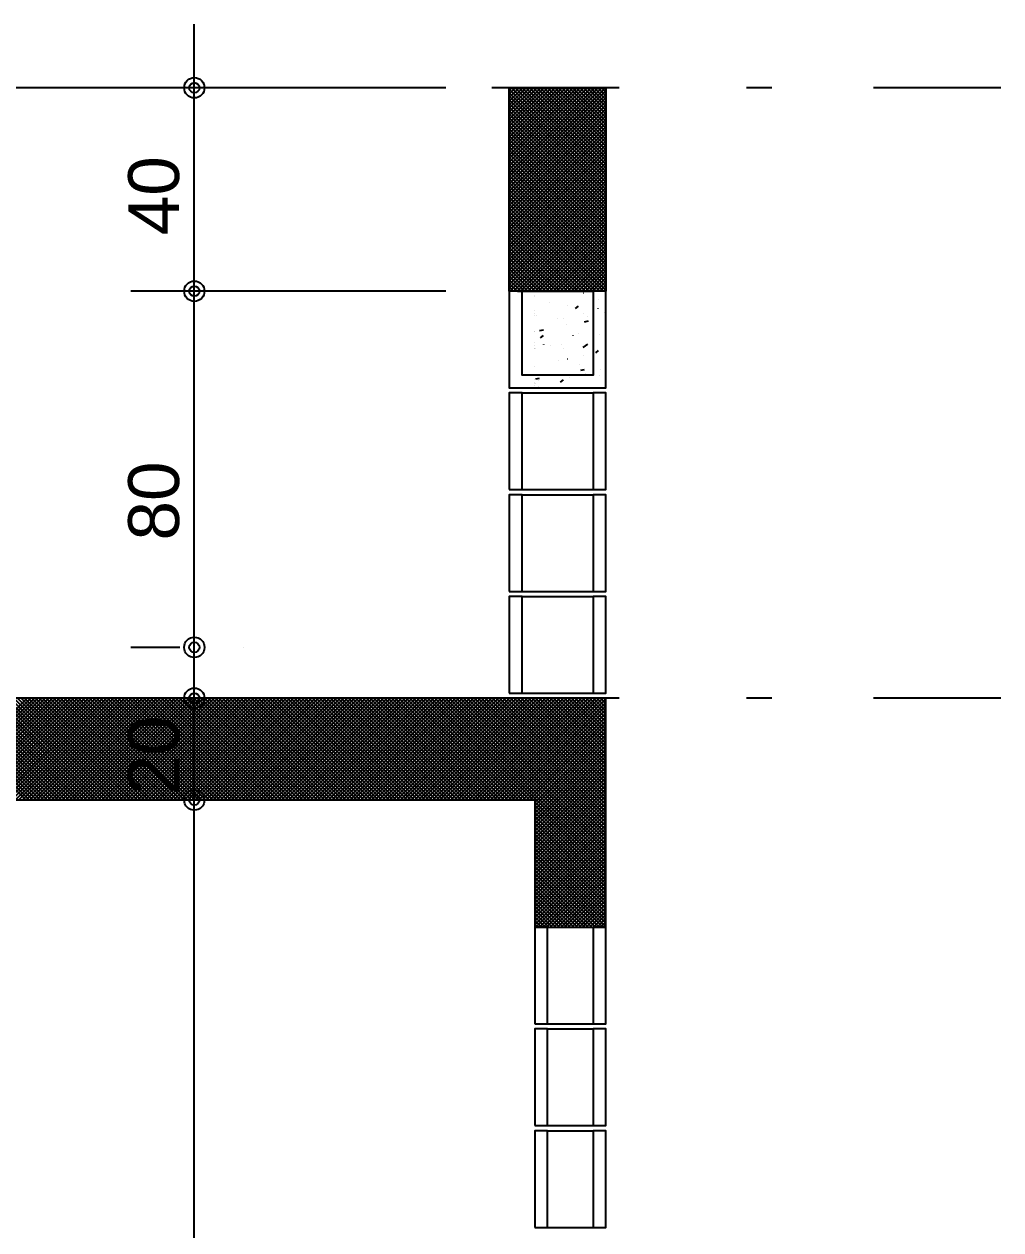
# Model space of a CAD drawing. Extents: x 0 to 119, y 0 to 84.
# Drawn here: x 68.865 to 72.704, y 41.501 to 46.241 of the extents above; entities that cross this region are included whole.
import ezdxf

# ---------------------------------------------------------------- set-up
doc = ezdxf.new("R2010")
doc.units = 0
doc.header["$MEASUREMENT"] = 0
doc.linetypes.add('ESTILO_TQS_0003', pattern=[1.5, 0.5, -0.4, 0.1, -0.5])
for name, color, linetype in [('10', 252, 'CONTINUOUS'), ('29', 9, 'CONTINUOUS'), ('3', 7, 'CONTINUOUS'), ('32', 250, 'CONTINUOUS'), ('6', 178, 'CONTINUOUS')]:
    doc.layers.add(name, color=color, linetype=linetype)
doc.styles.add('TQS_ARIAL', font='arial.ttf')

msp = doc.modelspace()

# ---------------------------------------------------------------- linework, layer by layer
at = {"layer": '10', "color": 252, "linetype": 'Continuous'}
for p, q in [((70.80371, 45.191044), (71.101985, 45.191044)), ((70.821985, 44.811044), (71.101985, 44.811044)), ((70.821985, 44.791044), (71.101985, 44.791044)), ((70.821985, 44.411044), (71.101985, 44.411044)), ((70.821985, 44.391044), (71.101985, 44.391044)), ((70.821985, 44.011044), (71.101985, 44.011044)), ((70.821985, 43.991044), (71.101985, 43.991044)), ((70.821985, 43.611044), (71.101985, 43.611044)), ((70.921985, 42.691044), (71.101985, 42.691044)), ((70.921985, 42.311044), (71.101985, 42.311044)), ((70.921985, 42.291044), (71.101985, 42.291044)), ((70.921985, 41.911044), (71.101985, 41.911044)), ((70.921985, 41.891044), (71.101985, 41.891044)), ((70.921985, 41.511044), (71.101985, 41.511044))]:
    msp.add_line(p, q, dxfattribs=at)
for points in [[(70.821985, 45.191044), (70.771985, 45.191044), (70.771985, 44.811044), (71.151985, 44.811044), (71.151985, 45.191044), (71.101985, 45.191044), (71.101985, 44.861044), (70.821985, 44.861044), (70.821985, 45.191044)], [(70.771985, 44.411044), (70.821985, 44.411044), (70.821985, 44.791044), (70.771985, 44.791044), (70.771985, 44.411044)], [(71.101985, 44.411044), (71.151985, 44.411044), (71.151985, 44.791044), (71.101985, 44.791044), (71.101985, 44.411044)], [(70.771985, 44.011044), (70.821985, 44.011044), (70.821985, 44.391044), (70.771985, 44.391044), (70.771985, 44.011044)], [(71.101985, 44.011044), (71.151985, 44.011044), (71.151985, 44.391044), (71.101985, 44.391044), (71.101985, 44.011044)], [(70.771985, 43.611044), (70.821985, 43.611044), (70.821985, 43.991044), (70.771985, 43.991044), (70.771985, 43.611044)], [(71.101985, 43.611044), (71.151985, 43.611044), (71.151985, 43.991044), (71.101985, 43.991044), (71.101985, 43.611044)], [(70.871985, 42.311044), (70.921985, 42.311044), (70.921985, 42.691044), (70.871985, 42.691044), (70.871985, 42.311044)], [(71.101985, 42.311044), (71.151985, 42.311044), (71.151985, 42.691044), (71.101985, 42.691044), (71.101985, 42.311044)], [(70.871985, 41.911044), (70.921985, 41.911044), (70.921985, 42.291044), (70.871985, 42.291044), (70.871985, 41.911044)], [(71.101985, 41.911044), (71.151985, 41.911044), (71.151985, 42.291044), (71.101985, 42.291044), (71.101985, 41.911044)], [(70.871985, 41.511044), (70.921985, 41.511044), (70.921985, 41.891044), (70.871985, 41.891044), (70.871985, 41.511044)], [(71.101985, 41.511044), (71.151985, 41.511044), (71.151985, 41.891044), (71.101985, 41.891044), (71.101985, 41.511044)]]:
    msp.add_lwpolyline(points, dxfattribs=at)
at = {"layer": '29', "color": 9, "linetype": 'Continuous'}
for p, q in [((70.771985, 45.613126), (71.149903, 45.991044)), ((70.771985, 45.627268), (71.135761, 45.991044)), ((70.771985, 45.64141), (71.121619, 45.991044)), ((70.771985, 45.655553), (71.107477, 45.991044)), ((70.771985, 45.669695), (71.093334, 45.991044)), ((70.771985, 45.683837), (71.079192, 45.991044)), ((70.771985, 45.697979), (71.06505, 45.991044)), ((70.771985, 45.712121), (71.050908, 45.991044)), ((70.771985, 45.726263), (71.036766, 45.991044)), ((70.771985, 45.740405), (71.022624, 45.991044)), ((70.771985, 45.754548), (71.008482, 45.991044)), ((70.771985, 45.76869), (70.994339, 45.991044)), ((70.771985, 45.782832), (70.980197, 45.991044)), ((70.771985, 45.796974), (70.966055, 45.991044)), ((70.771985, 45.811116), (70.951913, 45.991044)), ((70.771985, 45.825258), (70.937771, 45.991044)), ((70.771985, 45.8394), (70.923629, 45.991044)), ((70.771985, 45.853542), (70.909487, 45.991044)), ((70.771985, 45.867685), (70.895345, 45.991044)), ((70.771985, 45.881827), (70.881202, 45.991044)), ((70.771985, 45.895969), (70.86706, 45.991044)), ((70.771985, 45.910111), (70.852918, 45.991044)), ((70.771985, 45.924253), (70.838776, 45.991044)), ((70.771985, 45.938395), (70.824634, 45.991044)), ((70.771985, 45.952537), (70.810492, 45.991044)), ((70.771985, 45.96668), (70.79635, 45.991044)), ((70.771985, 45.980822), (70.782207, 45.991044)), ((70.771985, 45.985486), (71.151985, 45.605486)), ((70.771985, 45.598984), (71.151985, 45.978984)), ((70.78057, 45.991044), (71.151985, 45.619628)), ((70.794712, 45.991044), (71.151985, 45.633771)), ((70.808854, 45.991044), (71.151985, 45.647913)), ((70.822997, 45.991044), (71.151985, 45.662055)), ((70.837139, 45.991044), (71.151985, 45.676197)), ((70.851281, 45.991044), (71.151985, 45.690339)), ((70.865423, 45.991044), (71.151985, 45.704481)), ((70.879565, 45.991044), (71.151985, 45.718623)), ((70.893707, 45.991044), (71.151985, 45.732765)), ((70.907849, 45.991044), (71.151985, 45.746908)), ((70.921992, 45.991044), (71.151985, 45.76105)), ((70.936134, 45.991044), (71.151985, 45.775192)), ((70.950276, 45.991044), (71.151985, 45.789334)), ((70.964418, 45.991044), (71.151985, 45.803476)), ((70.97856, 45.991044), (71.151985, 45.817618)), ((70.992702, 45.991044), (71.151985, 45.83176)), ((71.006844, 45.991044), (71.151985, 45.845903)), ((71.020986, 45.991044), (71.151985, 45.860045)), ((71.035129, 45.991044), (71.151985, 45.874187)), ((71.049271, 45.991044), (71.151985, 45.888329)), ((71.063413, 45.991044), (71.151985, 45.902471)), ((71.077555, 45.991044), (71.151985, 45.916613)), ((71.091697, 45.991044), (71.151985, 45.930755)), ((71.105839, 45.991044), (71.151985, 45.944897)), ((71.119981, 45.991044), (71.151985, 45.95904)), ((71.134124, 45.991044), (71.151985, 45.973182)), ((71.148266, 45.991044), (71.151985, 45.987324)), ((70.771985, 45.971344), (71.151985, 45.591344)), ((70.771985, 45.584842), (71.151985, 45.964842)), ((70.771985, 45.957202), (71.151985, 45.577202)), ((70.771985, 45.5707), (71.151985, 45.9507)), ((70.771985, 45.94306), (71.151985, 45.56306)), ((70.771985, 45.556558), (71.151985, 45.936558)), ((70.771985, 45.928918), (71.151985, 45.548918)), ((70.771985, 45.542416), (71.151985, 45.922416)), ((70.771985, 45.914776), (71.151985, 45.534776)), ((70.771985, 45.528273), (71.151985, 45.908273)), ((70.771985, 45.900633), (71.151985, 45.520633)), ((70.771985, 45.514131), (71.151985, 45.894131)), ((70.771985, 45.886491), (71.151985, 45.506491)), ((70.771985, 45.499989), (71.151985, 45.879989)), ((70.771985, 45.872349), (71.151985, 45.492349)), ((70.771985, 45.485847), (71.151985, 45.865847)), ((70.771985, 45.858207), (71.151985, 45.478207)), ((70.771985, 45.471705), (71.151985, 45.851705)), ((70.771985, 45.844065), (71.151985, 45.464065)), ((70.771985, 45.457563), (71.151985, 45.837563)), ((70.771985, 45.829923), (71.151985, 45.449923)), ((70.771985, 45.443421), (71.151985, 45.823421)), ((70.771985, 45.815781), (71.151985, 45.435781)), ((70.771985, 45.429278), (71.151985, 45.809278)), ((70.771985, 45.801638), (71.151985, 45.421638)), ((70.771985, 45.415136), (71.151985, 45.795136)), ((70.771985, 45.787496), (71.151985, 45.407496)), ((70.771985, 45.400994), (71.151985, 45.780994)), ((70.771985, 45.773354), (71.151985, 45.393354)), ((70.771985, 45.386852), (71.151985, 45.766852)), ((70.771985, 45.759212), (71.151985, 45.379212)), ((70.771985, 45.37271), (71.151985, 45.75271)), ((70.771985, 45.74507), (71.151985, 45.36507)), ((70.771985, 45.358568), (71.151985, 45.738568)), ((70.771985, 45.730928), (71.151985, 45.350928)), ((70.771985, 45.344426), (71.151985, 45.724426)), ((70.771985, 45.716786), (71.151985, 45.336786)), ((70.771985, 45.330283), (71.151985, 45.710283)), ((70.771985, 45.702644), (71.151985, 45.322644)), ((70.771985, 45.316141), (71.151985, 45.696141)), ((70.771985, 45.688501), (71.151985, 45.308501)), ((70.771985, 45.301999), (71.151985, 45.681999)), ((70.771985, 45.674359), (71.151985, 45.294359)), ((70.771985, 45.287857), (71.151985, 45.667857)), ((70.771985, 45.660217), (71.151985, 45.280217)), ((70.771985, 45.273715), (71.151985, 45.653715)), ((70.771985, 45.646075), (71.151985, 45.266075)), ((70.771985, 45.259573), (71.151985, 45.639573)), ((70.771985, 45.631933), (71.151985, 45.251933)), ((70.771985, 45.245431), (71.151985, 45.625431)), ((70.771985, 45.617791), (71.151985, 45.237791)), ((70.771985, 45.231289), (71.151985, 45.611289)), ((70.771985, 45.603649), (71.151985, 45.223649)), ((70.771985, 45.217146), (71.151985, 45.597146)), ((70.771985, 45.589506), (71.151985, 45.209506)), ((70.771985, 45.203004), (71.151985, 45.583004)), ((70.771985, 45.575364), (71.151985, 45.195364)), ((70.771985, 45.561222), (71.142164, 45.191044)), ((70.774167, 45.191044), (71.151985, 45.568862)), ((70.788309, 45.191044), (71.151985, 45.55472)), ((70.771985, 45.54708), (71.128022, 45.191044)), ((70.771985, 45.532938), (71.11388, 45.191044)), ((70.771985, 45.518796), (71.099738, 45.191044)), ((70.771985, 45.504654), (71.085595, 45.191044)), ((70.802451, 45.191044), (71.151985, 45.540578)), ((70.816593, 45.191044), (71.151985, 45.526436)), ((70.830736, 45.191044), (71.151985, 45.512294)), ((70.771985, 45.490511), (71.071453, 45.191044)), ((70.771985, 45.476369), (71.057311, 45.191044)), ((70.771985, 45.462227), (71.043169, 45.191044)), ((70.844878, 45.191044), (71.151985, 45.498151)), ((70.85902, 45.191044), (71.151985, 45.484009)), ((70.873162, 45.191044), (71.151985, 45.469867)), ((70.771985, 45.448085), (71.029027, 45.191044)), ((70.771985, 45.433943), (71.014885, 45.191044)), ((70.771985, 45.419801), (71.000743, 45.191044)), ((70.887304, 45.191044), (71.151985, 45.455725)), ((70.901446, 45.191044), (71.151985, 45.441583)), ((70.915588, 45.191044), (71.151985, 45.427441)), ((70.929731, 45.191044), (71.151985, 45.413299)), ((70.771985, 45.405659), (70.9866, 45.191044)), ((70.771985, 45.391517), (70.972458, 45.191044)), ((70.771985, 45.377374), (70.958316, 45.191044)), ((70.771985, 45.363232), (70.944174, 45.191044)), ((70.943873, 45.191044), (71.151985, 45.399156)), ((70.958015, 45.191044), (71.151985, 45.385014)), ((70.972157, 45.191044), (71.151985, 45.370872)), ((70.771985, 45.34909), (70.930032, 45.191044)), ((70.771985, 45.334948), (70.91589, 45.191044)), ((70.771985, 45.320806), (70.901748, 45.191044)), ((70.986299, 45.191044), (71.151985, 45.35673)), ((71.000441, 45.191044), (71.151985, 45.342588)), ((71.014583, 45.191044), (71.151985, 45.328446)), ((70.771985, 45.306664), (70.887606, 45.191044)), ((70.771985, 45.292522), (70.873463, 45.191044)), ((70.771985, 45.278379), (70.859321, 45.191044)), ((71.028725, 45.191044), (71.151985, 45.314304)), ((71.042868, 45.191044), (71.151985, 45.300162)), ((71.05701, 45.191044), (71.151985, 45.286019)), ((71.071152, 45.191044), (71.151985, 45.271877)), ((70.771985, 45.264237), (70.845179, 45.191044)), ((70.771985, 45.250095), (70.831037, 45.191044)), ((70.771985, 45.235953), (70.816895, 45.191044)), ((70.771985, 45.221811), (70.802753, 45.191044)), ((71.085294, 45.191044), (71.151985, 45.257735)), ((71.099436, 45.191044), (71.151985, 45.243593)), ((71.113578, 45.191044), (71.151985, 45.229451)), ((70.771985, 45.207669), (70.788611, 45.191044)), ((70.771985, 45.193527), (70.774468, 45.191044)), ((70.871985, 45.17298), (70.871985, 45.17298)), ((71.06421, 45.184516), (71.064243, 45.184764)), ((71.12772, 45.191044), (71.151985, 45.215309)), ((71.141863, 45.191044), (71.151985, 45.201167)), ((70.871985, 45.170503), (70.871985, 45.170503)), ((70.871985, 45.170503), (70.871985, 45.170503)), ((70.871985, 45.170503), (70.871985, 45.170503)), ((70.929538, 45.144905), (70.92957, 45.145153)), ((70.999576, 45.133739), (70.999728, 45.133937)), ((71.032115, 45.122869), (71.043606, 45.132511)), ((71.123262, 45.157634), (71.123506, 45.157688)), ((70.871985, 45.113946), (70.871985, 45.113946)), ((70.871985, 45.113946), (70.871985, 45.113946)), ((70.871985, 45.101928), (70.871985, 45.101928)), ((70.871985, 45.101928), (70.871985, 45.101928)), ((70.871985, 45.101928), (70.871985, 45.101928)), ((70.871985, 45.09397), (70.871985, 45.09397)), ((70.871985, 45.09397), (70.871985, 45.09397)), ((70.879786, 45.09431), (70.880036, 45.094321)), ((70.961148, 45.083658), (70.9613, 45.083857)), ((70.986236, 45.083908), (70.986269, 45.084155)), ((71.063361, 45.102325), (71.063611, 45.102336)), ((71.080931, 45.093277), (71.081083, 45.093475)), ((71.120908, 45.123518), (71.120941, 45.123766)), ((71.144534, 45.105869), (71.144784, 45.10588)), ((70.871985, 45.033352), (70.871985, 45.033352)), ((70.871985, 45.033352), (70.871985, 45.033352)), ((70.871985, 45.033071), (70.871985, 45.033071)), ((70.891213, 45.036808), (70.905938, 45.03967)), ((70.997981, 45.061285), (70.998226, 45.061339)), ((71.067906, 45.071154), (71.082631, 45.074016)), ((70.871985, 44.988504), (70.871985, 44.988504)), ((70.894227, 45.007167), (70.905718, 45.016809)), ((71.022794, 45.017511), (71.022946, 45.01771)), ((71.042934, 45.02291), (71.042967, 45.023158)), ((71.062497, 44.969803), (71.080657, 44.983087)), ((71.125317, 45.020939), (71.125561, 45.020993)), ((70.871985, 44.976908), (70.871985, 44.976908)), ((70.871985, 44.976908), (70.871985, 44.976908)), ((70.871985, 44.96746), (70.871985, 44.96746)), ((70.871985, 44.96746), (70.871985, 44.96746)), ((70.871985, 44.964776), (70.871985, 44.964776)), ((70.871985, 44.964776), (70.871985, 44.964776)), ((70.871985, 44.964776), (70.871985, 44.964776)), ((70.873921, 44.965206), (70.874165, 44.96526)), ((70.907919, 44.980697), (70.907952, 44.980945)), ((70.93494, 44.978733), (70.935184, 44.978787)), ((70.975386, 44.981423), (70.975636, 44.981434)), ((70.984366, 44.967431), (70.984518, 44.967629)), ((71.062275, 44.938387), (71.062519, 44.938441)), ((71.099633, 44.961913), (71.099665, 44.962161)), ((71.104149, 44.977049), (71.104301, 44.977248)), ((71.111561, 44.948933), (71.123051, 44.958575)), ((70.871985, 44.896201), (70.871985, 44.896201)), ((70.871985, 44.896201), (70.871985, 44.896201)), ((70.871985, 44.896201), (70.871985, 44.896201)), ((70.964618, 44.9197), (70.96465, 44.919947)), ((71.001257, 44.92486), (71.001501, 44.924914)), ((71.046012, 44.901284), (71.046165, 44.901482)), ((70.871985, 44.859847), (70.871985, 44.859847)), ((70.871985, 44.845312), (70.871985, 44.845312)), ((70.876372, 44.846164), (70.891096, 44.849027)), ((70.887421, 44.841089), (70.887573, 44.841288)), ((70.941609, 44.862887), (70.941859, 44.862898)), ((70.973673, 44.833231), (70.985163, 44.842873)), ((71.007584, 44.851204), (71.007737, 44.851402)), ((71.021316, 44.858702), (71.021349, 44.85895)), ((71.053065, 44.88051), (71.067789, 44.883372)), ((71.070986, 44.868535), (71.071236, 44.868546)), ((71.127367, 44.860822), (71.12752, 44.86102)), ((71.128593, 44.884514), (71.128837, 44.884568)), ((70.871985, 44.83045), (70.871985, 44.83045)), ((70.871985, 44.827625), (70.871985, 44.827625)), ((70.871985, 44.827625), (70.871985, 44.827625)), ((70.871985, 44.820974), (70.871985, 44.820974)), ((70.875976, 44.82851), (70.87622, 44.828564)), ((70.885584, 44.811044), (70.885584, 44.811044)), ((70.886056, 44.81463), (70.886089, 44.814878)), ((70.947231, 44.811044), (70.947231, 44.811044)), ((70.950313, 44.811044), (70.950313, 44.811044)), ((70.950313, 44.811044), (70.950313, 44.811044)), ((70.976769, 44.811044), (70.976769, 44.811044)), ((70.976769, 44.811044), (70.976769, 44.811044)), ((71.015042, 44.811044), (71.015042, 44.811044)), ((71.015042, 44.811044), (71.015042, 44.811044)), ((71.07977, 44.811044), (71.07977, 44.811044)), ((71.07977, 44.811044), (71.07977, 44.811044)), ((71.07977, 44.811044), (71.07977, 44.811044)), ((71.089171, 44.811044), (71.089171, 44.811044)), ((71.106514, 44.811044), (71.106514, 44.811044)), ((71.106514, 44.811044), (71.106514, 44.811044)), ((71.106514, 44.811044), (71.106514, 44.811044)), ((71.144499, 44.811044), (71.144499, 44.811044)), ((71.144499, 44.811044), (71.144499, 44.811044)), ((71.144499, 44.811044), (71.144499, 44.811044)), ((68.471239, 43.591044), (68.871239, 43.191044)), ((68.477182, 43.191044), (68.877182, 43.591044)), ((68.485381, 43.591044), (68.885381, 43.191044)), ((68.491324, 43.191044), (68.891324, 43.591044)), ((68.499523, 43.591044), (68.899523, 43.191044)), ((68.505466, 43.191044), (68.905466, 43.591044)), ((68.513665, 43.591044), (68.913665, 43.191044)), ((68.519609, 43.191044), (68.919609, 43.591044)), ((68.527808, 43.591044), (68.927808, 43.191044)), ((68.533751, 43.191044), (68.933751, 43.591044)), ((68.54195, 43.591044), (68.94195, 43.191044)), ((68.547893, 43.191044), (68.947893, 43.591044)), ((68.556092, 43.591044), (68.956092, 43.191044)), ((68.562035, 43.191044), (68.962035, 43.591044)), ((68.570234, 43.591044), (68.970234, 43.191044)), ((68.576177, 43.191044), (68.976177, 43.591044)), ((68.584376, 43.591044), (68.984376, 43.191044)), ((68.590319, 43.191044), (68.990319, 43.591044)), ((68.598518, 43.591044), (68.998518, 43.191044)), ((68.604461, 43.191044), (69.004461, 43.591044)), ((68.61266, 43.591044), (69.01266, 43.191044)), ((68.618604, 43.191044), (69.018604, 43.591044)), ((68.626802, 43.591044), (69.026802, 43.191044)), ((68.632746, 43.191044), (69.032746, 43.591044)), ((68.640945, 43.591044), (69.040945, 43.191044)), ((68.646888, 43.191044), (69.046888, 43.591044)), ((68.655087, 43.591044), (69.055087, 43.191044)), ((68.66103, 43.191044), (69.06103, 43.591044)), ((68.669229, 43.591044), (69.069229, 43.191044)), ((68.675172, 43.191044), (69.075172, 43.591044)), ((68.683371, 43.591044), (69.083371, 43.191044)), ((68.689314, 43.191044), (69.089314, 43.591044)), ((68.697513, 43.591044), (69.097513, 43.191044)), ((68.703456, 43.191044), (69.103456, 43.591044)), ((68.711655, 43.591044), (69.111655, 43.191044)), ((68.717599, 43.191044), (69.117599, 43.591044)), ((68.725797, 43.591044), (69.125797, 43.191044)), ((68.731741, 43.191044), (69.131741, 43.591044)), ((68.73994, 43.591044), (69.13994, 43.191044)), ((68.745883, 43.191044), (69.145883, 43.591044)), ((68.754082, 43.591044), (69.154082, 43.191044)), ((68.760025, 43.191044), (69.160025, 43.591044)), ((68.768224, 43.591044), (69.168224, 43.191044)), ((68.774167, 43.191044), (69.174167, 43.591044)), ((68.782366, 43.591044), (69.182366, 43.191044)), ((68.788309, 43.191044), (69.188309, 43.591044)), ((68.796508, 43.591044), (69.196508, 43.191044)), ((68.802451, 43.191044), (69.202451, 43.591044)), ((68.81065, 43.591044), (69.21065, 43.191044)), ((68.816593, 43.191044), (69.216593, 43.591044)), ((68.824792, 43.591044), (69.224792, 43.191044)), ((68.830736, 43.191044), (69.230736, 43.591044)), ((68.838935, 43.591044), (69.238935, 43.191044)), ((68.844878, 43.191044), (69.244878, 43.591044)), ((68.853077, 43.591044), (69.253077, 43.191044)), ((68.85902, 43.191044), (69.25902, 43.591044)), ((68.867219, 43.591044), (69.267219, 43.191044)), ((68.873162, 43.191044), (69.273162, 43.591044)), ((68.881361, 43.591044), (69.281361, 43.191044)), ((68.887304, 43.191044), (69.287304, 43.591044)), ((68.895503, 43.591044), (69.295503, 43.191044)), ((68.901446, 43.191044), (69.301446, 43.591044)), ((68.909645, 43.591044), (69.309645, 43.191044)), ((68.915588, 43.191044), (69.315588, 43.591044)), ((68.923787, 43.591044), (69.323787, 43.191044)), ((68.929731, 43.191044), (69.329731, 43.591044)), ((68.937929, 43.591044), (69.337929, 43.191044)), ((68.943873, 43.191044), (69.343873, 43.591044)), ((68.952072, 43.591044), (69.352072, 43.191044)), ((68.958015, 43.191044), (69.358015, 43.591044)), ((68.966214, 43.591044), (69.366214, 43.191044)), ((68.972157, 43.191044), (69.372157, 43.591044)), ((68.980356, 43.591044), (69.380356, 43.191044)), ((68.986299, 43.191044), (69.386299, 43.591044)), ((68.994498, 43.591044), (69.394498, 43.191044)), ((69.000441, 43.191044), (69.400441, 43.591044)), ((69.00864, 43.591044), (69.40864, 43.191044)), ((69.014583, 43.191044), (69.414583, 43.591044)), ((69.022782, 43.591044), (69.422782, 43.191044)), ((69.028725, 43.191044), (69.428725, 43.591044)), ((69.036924, 43.591044), (69.436924, 43.191044)), ((69.042868, 43.191044), (69.442868, 43.591044)), ((69.051067, 43.591044), (69.451067, 43.191044)), ((69.05701, 43.191044), (69.45701, 43.591044)), ((69.065209, 43.591044), (69.465209, 43.191044)), ((69.071152, 43.191044), (69.471152, 43.591044)), ((69.079351, 43.591044), (69.479351, 43.191044)), ((69.085294, 43.191044), (69.485294, 43.591044)), ((69.093493, 43.591044), (69.493493, 43.191044)), ((69.099436, 43.191044), (69.499436, 43.591044)), ((69.107635, 43.591044), (69.507635, 43.191044)), ((69.113578, 43.191044), (69.513578, 43.591044)), ((69.121777, 43.591044), (69.521777, 43.191044)), ((69.12772, 43.191044), (69.52772, 43.591044)), ((69.135919, 43.591044), (69.535919, 43.191044)), ((69.141863, 43.191044), (69.541863, 43.591044)), ((69.150061, 43.591044), (69.550061, 43.191044)), ((69.156005, 43.191044), (69.556005, 43.591044)), ((69.164204, 43.591044), (69.564204, 43.191044)), ((69.170147, 43.191044), (69.570147, 43.591044)), ((69.178346, 43.591044), (69.578346, 43.191044)), ((69.184289, 43.191044), (69.584289, 43.591044)), ((69.192488, 43.591044), (69.592488, 43.191044)), ((69.198431, 43.191044), (69.598431, 43.591044)), ((69.20663, 43.591044), (69.60663, 43.191044)), ((69.212573, 43.191044), (69.612573, 43.591044)), ((69.220772, 43.591044), (69.620772, 43.191044)), ((69.226715, 43.191044), (69.626715, 43.591044)), ((69.234914, 43.591044), (69.634914, 43.191044)), ((69.240858, 43.191044), (69.640858, 43.591044)), ((69.249056, 43.591044), (69.649056, 43.191044)), ((69.255, 43.191044), (69.655, 43.591044)), ((69.263199, 43.591044), (69.663199, 43.191044)), ((69.269142, 43.191044), (69.669142, 43.591044)), ((69.277341, 43.591044), (69.677341, 43.191044)), ((69.283284, 43.191044), (69.683284, 43.591044)), ((69.291483, 43.591044), (69.691483, 43.191044)), ((69.297426, 43.191044), (69.697426, 43.591044)), ((69.305625, 43.591044), (69.705625, 43.191044)), ((69.311568, 43.191044), (69.711568, 43.591044)), ((69.319767, 43.591044), (69.719767, 43.191044)), ((69.32571, 43.191044), (69.72571, 43.591044)), ((69.333909, 43.591044), (69.733909, 43.191044)), ((69.339852, 43.191044), (69.739852, 43.591044)), ((69.348051, 43.591044), (69.748051, 43.191044)), ((69.353995, 43.191044), (69.753995, 43.591044)), ((69.362194, 43.591044), (69.762194, 43.191044)), ((69.368137, 43.191044), (69.768137, 43.591044)), ((69.376336, 43.591044), (69.776336, 43.191044)), ((69.382279, 43.191044), (69.782279, 43.591044)), ((69.390478, 43.591044), (69.790478, 43.191044)), ((69.396421, 43.191044), (69.796421, 43.591044)), ((69.40462, 43.591044), (69.80462, 43.191044)), ((69.410563, 43.191044), (69.810563, 43.591044)), ((69.418762, 43.591044), (69.818762, 43.191044)), ((69.424705, 43.191044), (69.824705, 43.591044)), ((69.432904, 43.591044), (69.832904, 43.191044)), ((69.438847, 43.191044), (69.838847, 43.591044)), ((69.447046, 43.591044), (69.847046, 43.191044)), ((69.45299, 43.191044), (69.85299, 43.591044)), ((69.461188, 43.591044), (69.861188, 43.191044)), ((69.467132, 43.191044), (69.867132, 43.591044)), ((69.475331, 43.591044), (69.875331, 43.191044)), ((69.481274, 43.191044), (69.881274, 43.591044)), ((69.489473, 43.591044), (69.889473, 43.191044)), ((69.495416, 43.191044), (69.895416, 43.591044)), ((69.503615, 43.591044), (69.903615, 43.191044)), ((69.509558, 43.191044), (69.909558, 43.591044)), ((69.517757, 43.591044), (69.917757, 43.191044)), ((69.5237, 43.191044), (69.9237, 43.591044)), ((69.531899, 43.591044), (69.931899, 43.191044)), ((69.537842, 43.191044), (69.937842, 43.591044)), ((69.546041, 43.591044), (69.946041, 43.191044)), ((69.551985, 43.191044), (69.951985, 43.591044)), ((69.560183, 43.591044), (69.960183, 43.191044)), ((69.566127, 43.191044), (69.966127, 43.591044)), ((69.574326, 43.591044), (69.974326, 43.191044)), ((69.580269, 43.191044), (69.980269, 43.591044)), ((69.588468, 43.591044), (69.988468, 43.191044)), ((69.594411, 43.191044), (69.994411, 43.591044)), ((69.60261, 43.591044), (70.00261, 43.191044)), ((69.608553, 43.191044), (70.008553, 43.591044)), ((69.616752, 43.591044), (70.016752, 43.191044)), ((69.622695, 43.191044), (70.022695, 43.591044)), ((69.630894, 43.591044), (70.030894, 43.191044)), ((69.636837, 43.191044), (70.036837, 43.591044)), ((69.645036, 43.591044), (70.045036, 43.191044)), ((69.650979, 43.191044), (70.050979, 43.591044)), ((69.659178, 43.591044), (70.059178, 43.191044)), ((69.665122, 43.191044), (70.065122, 43.591044)), ((69.673321, 43.591044), (70.073321, 43.191044)), ((69.679264, 43.191044), (70.079264, 43.591044)), ((69.687463, 43.591044), (70.087463, 43.191044)), ((69.693406, 43.191044), (70.093406, 43.591044)), ((69.701605, 43.591044), (70.101605, 43.191044)), ((69.707548, 43.191044), (70.107548, 43.591044)), ((69.715747, 43.591044), (70.115747, 43.191044)), ((69.72169, 43.191044), (70.12169, 43.591044)), ((69.729889, 43.591044), (70.129889, 43.191044)), ((69.735832, 43.191044), (70.135832, 43.591044)), ((69.744031, 43.591044), (70.144031, 43.191044)), ((69.749974, 43.191044), (70.149974, 43.591044)), ((69.758173, 43.591044), (70.158173, 43.191044)), ((69.764117, 43.191044), (70.164117, 43.591044)), ((69.772315, 43.591044), (70.172315, 43.191044)), ((69.778259, 43.191044), (70.178259, 43.591044)), ((69.786458, 43.591044), (70.186458, 43.191044)), ((69.792401, 43.191044), (70.192401, 43.591044)), ((69.8006, 43.591044), (70.2006, 43.191044)), ((69.806543, 43.191044), (70.206543, 43.591044)), ((69.814742, 43.591044), (70.214742, 43.191044)), ((69.820685, 43.191044), (70.220685, 43.591044)), ((69.828884, 43.591044), (70.228884, 43.191044)), ((69.834827, 43.191044), (70.234827, 43.591044)), ((69.843026, 43.591044), (70.243026, 43.191044)), ((69.848969, 43.191044), (70.248969, 43.591044)), ((69.857168, 43.591044), (70.257168, 43.191044)), ((69.863111, 43.191044), (70.263111, 43.591044)), ((69.87131, 43.591044), (70.27131, 43.191044)), ((69.877254, 43.191044), (70.277254, 43.591044)), ((69.885453, 43.591044), (70.285453, 43.191044)), ((69.891396, 43.191044), (70.291396, 43.591044)), ((69.899595, 43.591044), (70.299595, 43.191044)), ((69.905538, 43.191044), (70.305538, 43.591044)), ((69.913737, 43.591044), (70.313737, 43.191044)), ((69.91968, 43.191044), (70.31968, 43.591044)), ((69.927879, 43.591044), (70.327879, 43.191044)), ((69.933822, 43.191044), (70.333822, 43.591044)), ((69.942021, 43.591044), (70.342021, 43.191044)), ((69.947964, 43.191044), (70.347964, 43.591044)), ((69.956163, 43.591044), (70.356163, 43.191044)), ((69.962106, 43.191044), (70.362106, 43.591044)), ((69.970305, 43.591044), (70.370305, 43.191044)), ((69.976249, 43.191044), (70.376249, 43.591044)), ((69.984447, 43.591044), (70.384447, 43.191044)), ((69.990391, 43.191044), (70.390391, 43.591044)), ((69.99859, 43.591044), (70.39859, 43.191044)), ((70.004533, 43.191044), (70.404533, 43.591044)), ((70.012732, 43.591044), (70.412732, 43.191044)), ((70.018675, 43.191044), (70.418675, 43.591044)), ((70.026874, 43.591044), (70.426874, 43.191044)), ((70.032817, 43.191044), (70.432817, 43.591044)), ((70.041016, 43.591044), (70.441016, 43.191044)), ((70.046959, 43.191044), (70.446959, 43.591044)), ((70.055158, 43.591044), (70.455158, 43.191044)), ((70.061101, 43.191044), (70.461101, 43.591044)), ((70.0693, 43.591044), (70.4693, 43.191044)), ((70.075244, 43.191044), (70.475244, 43.591044)), ((70.083442, 43.591044), (70.483442, 43.191044)), ((70.089386, 43.191044), (70.489386, 43.591044)), ((70.097585, 43.591044), (70.497585, 43.191044)), ((70.103528, 43.191044), (70.503528, 43.591044)), ((70.111727, 43.591044), (70.511727, 43.191044)), ((70.11767, 43.191044), (70.51767, 43.591044)), ((70.125869, 43.591044), (70.525869, 43.191044)), ((70.131812, 43.191044), (70.531812, 43.591044)), ((70.140011, 43.591044), (70.540011, 43.191044)), ((70.145954, 43.191044), (70.545954, 43.591044)), ((70.154153, 43.591044), (70.554153, 43.191044)), ((70.160096, 43.191044), (70.560096, 43.591044)), ((70.168295, 43.591044), (70.568295, 43.191044)), ((70.174238, 43.191044), (70.574238, 43.591044)), ((70.182437, 43.591044), (70.582437, 43.191044)), ((70.188381, 43.191044), (70.588381, 43.591044)), ((70.19658, 43.591044), (70.59658, 43.191044)), ((70.202523, 43.191044), (70.602523, 43.591044)), ((70.210722, 43.591044), (70.610722, 43.191044)), ((70.216665, 43.191044), (70.616665, 43.591044)), ((70.224864, 43.591044), (70.624864, 43.191044)), ((70.230807, 43.191044), (70.630807, 43.591044)), ((70.239006, 43.591044), (70.639006, 43.191044)), ((70.244949, 43.191044), (70.644949, 43.591044)), ((70.253148, 43.591044), (70.653148, 43.191044)), ((70.259091, 43.191044), (70.659091, 43.591044)), ((70.26729, 43.591044), (70.66729, 43.191044)), ((70.273233, 43.191044), (70.673233, 43.591044)), ((70.281432, 43.591044), (70.681432, 43.191044)), ((70.287376, 43.191044), (70.687376, 43.591044)), ((70.295574, 43.591044), (70.695574, 43.191044)), ((70.301518, 43.191044), (70.701518, 43.591044)), ((70.309717, 43.591044), (70.709717, 43.191044)), ((70.31566, 43.191044), (70.71566, 43.591044)), ((70.323859, 43.591044), (70.723859, 43.191044)), ((70.329802, 43.191044), (70.729802, 43.591044)), ((70.338001, 43.591044), (70.738001, 43.191044)), ((70.343944, 43.191044), (70.743944, 43.591044)), ((70.352143, 43.591044), (70.752143, 43.191044)), ((70.358086, 43.191044), (70.758086, 43.591044)), ((70.366285, 43.591044), (70.766285, 43.191044)), ((70.372228, 43.191044), (70.772228, 43.591044)), ((70.380427, 43.591044), (70.780427, 43.191044)), ((70.386371, 43.191044), (70.786371, 43.591044)), ((70.394569, 43.591044), (70.794569, 43.191044)), ((70.400513, 43.191044), (70.800513, 43.591044)), ((70.408712, 43.591044), (70.808712, 43.191044)), ((70.414655, 43.191044), (70.814655, 43.591044)), ((70.422854, 43.591044), (70.822854, 43.191044)), ((70.428797, 43.191044), (70.828797, 43.591044)), ((70.436996, 43.591044), (70.836996, 43.191044)), ((70.442939, 43.191044), (70.842939, 43.591044)), ((70.451138, 43.591044), (70.851138, 43.191044)), ((70.457081, 43.191044), (70.857081, 43.591044)), ((70.46528, 43.591044), (70.86528, 43.191044)), ((70.471223, 43.191044), (70.871223, 43.591044)), ((70.479422, 43.591044), (71.151985, 42.91848)), ((70.485365, 43.191044), (70.885365, 43.591044)), ((70.493564, 43.591044), (71.151985, 42.932623)), ((70.499508, 43.191044), (70.899508, 43.591044)), ((70.507707, 43.591044), (71.151985, 42.946765)), ((70.51365, 43.191044), (70.91365, 43.591044)), ((70.521849, 43.591044), (71.151985, 42.960907)), ((70.527792, 43.191044), (70.927792, 43.591044)), ((70.535991, 43.591044), (71.151985, 42.975049)), ((70.541934, 43.191044), (70.941934, 43.591044)), ((70.550133, 43.591044), (71.151985, 42.989191)), ((70.556076, 43.191044), (70.956076, 43.591044)), ((70.564275, 43.591044), (71.151985, 43.003333)), ((70.570218, 43.191044), (70.970218, 43.591044)), ((70.578417, 43.591044), (71.151985, 43.017475)), ((70.58436, 43.191044), (70.98436, 43.591044)), ((70.592559, 43.591044), (71.151985, 43.031618)), ((70.598503, 43.191044), (70.998503, 43.591044)), ((70.606701, 43.591044), (71.151985, 43.04576)), ((70.612645, 43.191044), (71.012645, 43.591044)), ((70.620844, 43.591044), (71.151985, 43.059902)), ((70.626787, 43.191044), (71.026787, 43.591044)), ((70.634986, 43.591044), (71.151985, 43.074044)), ((70.640929, 43.191044), (71.040929, 43.591044)), ((70.649128, 43.591044), (71.151985, 43.088186)), ((70.655071, 43.191044), (71.055071, 43.591044)), ((70.66327, 43.591044), (71.151985, 43.102328)), ((70.669213, 43.191044), (71.069213, 43.591044)), ((70.677412, 43.591044), (71.151985, 43.11647)), ((70.683355, 43.191044), (71.083355, 43.591044)), ((70.691554, 43.591044), (71.151985, 43.130613)), ((70.697497, 43.191044), (71.097497, 43.591044)), ((70.705696, 43.591044), (71.151985, 43.144755)), ((70.71164, 43.191044), (71.11164, 43.591044)), ((70.719839, 43.591044), (71.151985, 43.158897)), ((70.725782, 43.191044), (71.125782, 43.591044)), ((70.733981, 43.591044), (71.151985, 43.173039)), ((70.739924, 43.191044), (71.139924, 43.591044)), ((70.748123, 43.591044), (71.151985, 43.187181)), ((70.754066, 43.191044), (71.151985, 43.588963)), ((70.762265, 43.591044), (71.151985, 43.201323)), ((70.768208, 43.191044), (71.151985, 43.574821)), ((70.776407, 43.591044), (71.151985, 43.215465)), ((70.78235, 43.191044), (71.151985, 43.560679)), ((70.790549, 43.591044), (71.151985, 43.229607)), ((70.804691, 43.591044), (71.151985, 43.24375)), ((70.818833, 43.591044), (71.151985, 43.257892)), ((70.832976, 43.591044), (71.151985, 43.272034)), ((70.847118, 43.591044), (71.151985, 43.286176)), ((70.86126, 43.591044), (71.151985, 43.300318)), ((70.875402, 43.591044), (71.151985, 43.31446)), ((70.889544, 43.591044), (71.151985, 43.328602)), ((70.903686, 43.591044), (71.151985, 43.342745)), ((70.917828, 43.591044), (71.151985, 43.356887)), ((70.931971, 43.591044), (71.151985, 43.371029)), ((70.946113, 43.591044), (71.151985, 43.385171)), ((70.960255, 43.591044), (71.151985, 43.399313)), ((70.974397, 43.591044), (71.151985, 43.413455)), ((70.988539, 43.591044), (71.151985, 43.427597)), ((71.002681, 43.591044), (71.151985, 43.441739)), ((71.016823, 43.591044), (71.151985, 43.455882)), ((71.030966, 43.591044), (71.151985, 43.470024)), ((71.045108, 43.591044), (71.151985, 43.484166)), ((71.05925, 43.591044), (71.151985, 43.498308)), ((71.073392, 43.591044), (71.151985, 43.51245)), ((71.087534, 43.591044), (71.151985, 43.526592)), ((71.101676, 43.591044), (71.151985, 43.540734)), ((71.115818, 43.591044), (71.151985, 43.554877)), ((71.12996, 43.591044), (71.151985, 43.569019)), ((71.144103, 43.591044), (71.151985, 43.583161)), ((70.796492, 43.191044), (71.151985, 43.546537)), ((70.810635, 43.191044), (71.151985, 43.532395)), ((70.824777, 43.191044), (71.151985, 43.518252)), ((70.838919, 43.191044), (71.151985, 43.50411)), ((70.853061, 43.191044), (71.151985, 43.489968)), ((70.867203, 43.191044), (71.151985, 43.475826)), ((70.871985, 43.181684), (71.151985, 43.461684)), ((70.871985, 43.167542), (71.151985, 43.447542)), ((70.871985, 43.1534), (71.151985, 43.4334)), ((70.871985, 43.139258), (71.151985, 43.419258)), ((70.871985, 43.125115), (71.151985, 43.405115)), ((70.871985, 43.110973), (71.151985, 43.390973)), ((70.871985, 43.096831), (71.151985, 43.376831)), ((70.871985, 43.082689), (71.151985, 43.362689)), ((70.871985, 43.068547), (71.151985, 43.348547)), ((70.871985, 43.054405), (71.151985, 43.334405)), ((70.871985, 43.040263), (71.151985, 43.320263)), ((70.871985, 43.02612), (71.151985, 43.30612)), ((70.871985, 43.011978), (71.151985, 43.291978)), ((70.871985, 42.997836), (71.151985, 43.277836)), ((70.871985, 42.983694), (71.151985, 43.263694)), ((70.871985, 42.969552), (71.151985, 43.249552)), ((70.871985, 42.95541), (71.151985, 43.23541)), ((70.871985, 42.941268), (71.151985, 43.221268)), ((70.871985, 42.927125), (71.151985, 43.207125)), ((70.871985, 42.912983), (71.151985, 43.192983)), ((70.871985, 43.184338), (71.151985, 42.904338)), ((70.871985, 42.898841), (71.151985, 43.178841)), ((70.871985, 43.170196), (71.151985, 42.890196)), ((70.871985, 42.884699), (71.151985, 43.164699)), ((70.871985, 43.156054), (71.151985, 42.876054)), ((70.871985, 42.870557), (71.151985, 43.150557)), ((70.871985, 43.141912), (71.151985, 42.861912)), ((70.871985, 42.856415), (71.151985, 43.136415)), ((70.871985, 43.12777), (71.151985, 42.84777)), ((70.871985, 42.842273), (71.151985, 43.122273)), ((70.871985, 43.113628), (71.151985, 42.833628)), ((70.871985, 42.828131), (71.151985, 43.108131)), ((70.871985, 43.099486), (71.151985, 42.819486)), ((70.871985, 42.813988), (71.151985, 43.093988)), ((70.871985, 43.085343), (71.151985, 42.805343)), ((70.871985, 42.799846), (71.151985, 43.079846)), ((70.871985, 43.071201), (71.151985, 42.791201)), ((70.871985, 42.785704), (71.151985, 43.065704)), ((70.871985, 43.057059), (71.151985, 42.777059)), ((70.871985, 42.771562), (71.151985, 43.051562)), ((70.871985, 43.042917), (71.151985, 42.762917)), ((70.871985, 42.75742), (71.151985, 43.03742)), ((70.871985, 43.028775), (71.151985, 42.748775)), ((70.871985, 42.743278), (71.151985, 43.023278)), ((70.871985, 43.014633), (71.151985, 42.734633)), ((70.871985, 42.729136), (71.151985, 43.009136)), ((70.871985, 43.000491), (71.151985, 42.720491)), ((70.871985, 42.714993), (71.151985, 42.994993)), ((70.871985, 42.986348), (71.151985, 42.706348)), ((70.871985, 42.700851), (71.151985, 42.980851)), ((70.871985, 42.972206), (71.151985, 42.692206)), ((70.871985, 42.958064), (71.139006, 42.691044)), ((70.87632, 42.691044), (71.151985, 42.966709)), ((70.890462, 42.691044), (71.151985, 42.952567)), ((70.871985, 42.943922), (71.124864, 42.691044)), ((70.871985, 42.92978), (71.110722, 42.691044)), ((70.871985, 42.915638), (71.09658, 42.691044)), ((70.871985, 42.901496), (71.082437, 42.691044)), ((70.904604, 42.691044), (71.151985, 42.938425)), ((70.918746, 42.691044), (71.151985, 42.924283)), ((70.932889, 42.691044), (71.151985, 42.910141)), ((70.871985, 42.887353), (71.068295, 42.691044)), ((70.871985, 42.873211), (71.054153, 42.691044)), ((70.871985, 42.859069), (71.040011, 42.691044)), ((70.947031, 42.691044), (71.151985, 42.895998)), ((70.961173, 42.691044), (71.151985, 42.881856)), ((70.975315, 42.691044), (71.151985, 42.867714)), ((70.989457, 42.691044), (71.151985, 42.853572)), ((70.871985, 42.844927), (71.025869, 42.691044)), ((70.871985, 42.830785), (71.011727, 42.691044)), ((70.871985, 42.816643), (70.997585, 42.691044)), ((70.871985, 42.802501), (70.983442, 42.691044)), ((71.003599, 42.691044), (71.151985, 42.83943)), ((71.017741, 42.691044), (71.151985, 42.825288)), ((71.031883, 42.691044), (71.151985, 42.811146)), ((70.871985, 42.788359), (70.9693, 42.691044)), ((70.871985, 42.774216), (70.955158, 42.691044)), ((70.871985, 42.760074), (70.941016, 42.691044)), ((71.046026, 42.691044), (71.151985, 42.797004)), ((71.060168, 42.691044), (71.151985, 42.782861)), ((71.07431, 42.691044), (71.151985, 42.768719)), ((70.871985, 42.745932), (70.926874, 42.691044)), ((70.871985, 42.73179), (70.912732, 42.691044)), ((70.871985, 42.717648), (70.89859, 42.691044)), ((71.088452, 42.691044), (71.151985, 42.754577)), ((71.102594, 42.691044), (71.151985, 42.740435)), ((71.116736, 42.691044), (71.151985, 42.726293)), ((71.130878, 42.691044), (71.151985, 42.712151)), ((70.871985, 42.703506), (70.884447, 42.691044)), ((71.145021, 42.691044), (71.151985, 42.698009))]:
    msp.add_line(p, q, dxfattribs=at)
for points in [[(70.771985, 45.191044), (70.771985, 45.991044), (71.151985, 45.991044), (71.151985, 45.191044), (70.771985, 45.191044)], [(60.672083, 43.591044), (60.672083, 43.291044), (66.772083, 43.291044), (66.772083, 42.691044), (67.052083, 42.691044), (67.052083, 43.191044), (70.871985, 43.191044), (70.871985, 42.691044), (71.151985, 42.691044), (71.151985, 43.591044), (60.672083, 43.591044)]]:
    msp.add_lwpolyline(points, dxfattribs=at)
at = {"layer": '3', "color": 7, "linetype": 'ESTILO_TQS_0003'}
for p, q in [((72.703917, 45.991044), (58.795807, 45.991044)), ((72.703917, 43.591044), (58.795807, 43.591044))]:
    msp.add_line(p, q, dxfattribs=at)
at = {"layer": '32', "color": 250, "linetype": 'Continuous'}
for p, q in [((69.534081, 44.941044), (69.534081, 46.241044)), ((70.521985, 45.991044), (67.979544, 45.991044)), ((70.521985, 45.991044), (69.284081, 45.991044)), ((70.771985, 45.991044), (70.771985, 45.991044)), ((70.771985, 45.991044), (70.771985, 45.991044)), ((69.534081, 43.341044), (69.534081, 45.441044)), ((70.521985, 45.191044), (69.284081, 45.191044)), ((69.477072, 45.191044), (69.284081, 45.191044)), ((69.727072, 45.191044), (69.727072, 45.191044)), ((70.771985, 45.191044), (70.771985, 45.191044)), ((69.534081, 28.941044), (69.534081, 44.041044)), ((69.534081, 42.941044), (69.534081, 43.841044)), ((69.477072, 43.791044), (69.284081, 43.791044)), ((69.727072, 43.791044), (69.727072, 43.791044)), ((69.409495, 43.591044), (69.284081, 43.591044)), ((69.477072, 43.591044), (69.284081, 43.591044)), ((69.659495, 43.591044), (69.659495, 43.591044)), ((69.727072, 43.591044), (69.727072, 43.591044)), ((69.477072, 43.191044), (69.284081, 43.191044)), ((69.727072, 43.191044), (69.727072, 43.191044))]:
    msp.add_line(p, q, dxfattribs=at)
for centre, radius in [((69.534081, 45.991044), 0.04), ((69.534081, 45.991044), 0.02), ((69.534081, 45.191044), 0.04), ((69.534081, 45.191044), 0.04), ((69.534081, 45.191044), 0.02), ((69.534081, 45.191044), 0.02), ((69.534081, 43.791044), 0.04), ((69.534081, 43.791044), 0.02), ((69.534081, 43.591044), 0.04), ((69.534081, 43.591044), 0.04), ((69.534081, 43.591044), 0.02), ((69.534081, 43.591044), 0.02), ((69.534081, 43.191044), 0.04), ((69.534081, 43.191044), 0.02)]:
    msp.add_circle(centre, radius, dxfattribs=at)
at = {"layer": '6', "color": 178, "linetype": 'Continuous'}
msp.add_line((71.13371, 45.191044), (71.13371, 45.191044), dxfattribs=at)
msp.add_line((71.13371, 45.191044), (71.13371, 45.191044), dxfattribs=at)
for points in [[(70.771985, 45.191044), (70.771985, 45.991044), (71.151985, 45.991044), (71.151985, 45.191044), (70.771985, 45.191044)], [(60.672083, 43.591044), (60.672083, 43.291044), (66.772083, 43.291044), (66.772083, 42.691044), (67.052083, 42.691044), (67.052083, 43.191044), (70.871985, 43.191044), (70.871985, 42.691044), (71.151985, 42.691044), (71.151985, 43.591044), (60.672083, 43.591044)]]:
    msp.add_lwpolyline(points, dxfattribs=at)

# ---------------------------------------------------------------- texts
at = {"layer": '32', "color": 250, "linetype": 'Continuous', "style": 'TQS_ARIAL'}
for s, p in [('40', (69.474081, 45.411044)), ('80', (69.474081, 44.211044)), ('20', (69.474081, 43.211044))]:
    msp.add_text(s, height=0.2, rotation=90, dxfattribs=at).set_placement(p)

doc.saveas('drawing.dxf')
